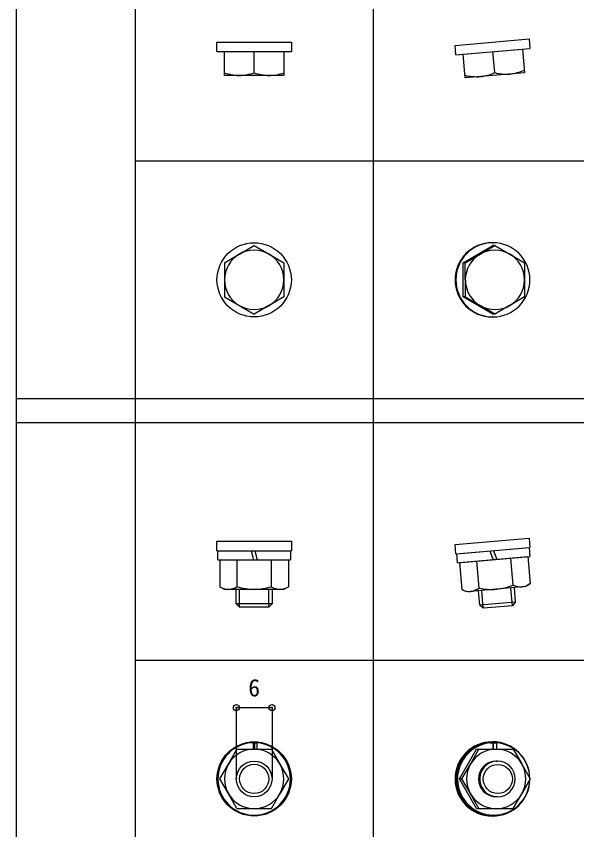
# Model space of a CAD drawing. Units: millimetres, scale not verified. Extents: x -390 to 390, y -260 to 278.
# Drawn here: x -390 to -295.8, y 3.5 to 140.4 of the extents above; entities that cross this region are included whole.
import ezdxf
from ezdxf.enums import TextEntityAlignment as Align

# ---------------------------------------------------------------- set-up
doc = ezdxf.new("R2010")
doc.units = ezdxf.units.MM
doc.header["$LTSCALE"] = 2
doc.header["$PDMODE"] = 32
doc.header["$PDSIZE"] = 1
for name, color, linetype in [('0-0', 3, 'Continuous'), ('0-F', 7, 'Continuous'), ('F-0', 4, 'Continuous')]:
    doc.layers.add(name, color=color, linetype=linetype)
doc.styles.add('ＭＳ ゴシック', font='')
doc.styles.get('ＭＳ ゴシック').set_extended_font_data('MS Gothic')

msp = doc.modelspace()

# ---------------------------------------------------------------- linework, layer by layer
at = {"layer": '0-0'}
for p, q in [((-356.25, 136), (-343.75, 136)), ((-356.25, 134.4), (-356.25, 136)), ((-343.75, 136), (-343.75, 134.4)), ((-316.226, 135.455), (-303.774, 136.545)), ((-303.774, 136.545), (-303.634, 134.951)), ((-356.25, 134.4), (-343.75, 134.4)), ((-355, 130.4), (-355, 134.4)), ((-355, 134.4), (-345, 134.4)), ((-350, 130.846), (-350, 134.4)), ((-345, 134.4), (-345, 130.4)), ((-316.087, 133.861), (-316.226, 135.455)), ((-316.087, 133.861), (-303.634, 134.951)), ((-314.842, 133.97), (-304.88, 134.842)), ((-309.551, 130.866), (-309.861, 134.406)), ((-304.88, 134.842), (-304.531, 130.857)), ((-314.493, 129.986), (-314.842, 133.97)), ((-345, 130.4), (-355, 130.4)), ((-304.531, 130.857), (-314.493, 129.986)), ((-352.478, 100.342), (-350, 101.774)), ((-350, 101.774), (-347.5, 100.33)), ((-314.841, 98.887), (-309.86, 101.774)), ((-311.981, 100.342), (-309.551, 101.774)), ((-310, 102.25), (-309.86, 102.25)), ((-309.551, 101.774), (-309.86, 101.774)), ((-309.551, 101.774), (-307.021, 100.33)), ((-355, 98.887), (-352.519, 100.319)), ((-352.478, 100.342), (-352.519, 100.319)), ((-347.5, 100.33), (-345, 98.887)), ((-314.532, 98.887), (-312.022, 100.319)), ((-311.981, 100.342), (-312.022, 100.319)), ((-307.021, 100.33), (-304.57, 98.887)), ((-345, 98.887), (-345, 93.113)), ((-314.532, 98.887), (-314.841, 98.887)), ((-314.841, 93.113), (-314.841, 98.887)), ((-314.493, 96.007), (-314.532, 98.887)), ((-304.57, 98.887), (-304.531, 96.038)), ((-314.493, 95.991), (-314.532, 93.113)), ((-314.493, 96.007), (-314.493, 95.991)), ((-304.531, 95.96), (-304.57, 93.113)), ((-304.531, 95.96), (-304.531, 96.038)), ((-345, 93.113), (-347.48, 91.681)), ((-309.86, 90.226), (-314.841, 93.113)), ((-314.532, 93.113), (-314.841, 93.113)), ((-314.532, 93.113), (-312.002, 91.67)), ((-304.57, 93.113), (-307.002, 91.681)), ((-347.522, 91.658), (-350, 90.226)), ((-347.522, 91.658), (-347.48, 91.681)), ((-309.551, 90.226), (-312.002, 91.67)), ((-307.042, 91.658), (-309.551, 90.226)), ((-307.042, 91.658), (-307.002, 91.681)), ((-309.86, 89.75), (-310, 89.75)), ((-309.551, 90.226), (-309.86, 90.226)), ((-303.774, 52.545), (-303.634, 50.951)), ((-343.75, 52), (-343.75, 50.4)), ((-316.087, 49.861), (-303.634, 50.951)), ((-315.937, 49.874), (-303.784, 50.938)), ((-303.784, 50.938), (-303.653, 49.443)), ((-356.25, 50.4), (-343.75, 50.4)), ((-356.1, 48.9), (-356.1, 50.4)), ((-356.1, 50.4), (-343.9, 50.4)), ((-350.512, 50.4), (-350.11, 48.9)), ((-349.89, 50.4), (-349.489, 48.9)), ((-343.9, 50.4), (-343.9, 48.9)), ((-315.807, 48.38), (-315.937, 49.874)), ((-315.807, 48.38), (-303.653, 49.443)), ((-315.481, 48.409), (-303.978, 49.415)), ((-310.37, 50.362), (-309.839, 48.902)), ((-309.751, 50.416), (-309.22, 48.956)), ((-303.978, 49.415), (-303.581, 44.879)), ((-356.1, 48.9), (-343.9, 48.9)), ((-355.774, 48.9), (-355.774, 44.346)), ((-355.774, 48.9), (-344.226, 48.9)), ((-352.887, 48.9), (-352.887, 44.347)), ((-347.113, 44.347), (-347.113, 48.9)), ((-344.226, 48.9), (-344.226, 44.346)), ((-315.481, 48.409), (-315.084, 43.872)), ((-312.606, 48.66), (-312.209, 44.125)), ((-306.457, 44.628), (-306.854, 49.163)), ((-355.773, 44.346), (-355.774, 44.346)), ((-355, 43.9), (-355.773, 44.346)), ((-354.33, 43.9), (-355, 43.9)), ((-350.037, 43.9), (-354.33, 43.9)), ((-353, 41.442), (-353, 43.9)), ((-352.458, 40.9), (-352.458, 43.9)), ((-345, 43.9), (-350.037, 43.9)), ((-347.542, 40.9), (-347.542, 43.9)), ((-344.228, 44.346), (-345, 43.9)), ((-315.084, 43.872), (-315.084, 43.872)), ((-314.275, 43.496), (-315.083, 43.873)), ((-309.331, 43.928), (-313.608, 43.554)), ((-304.313, 44.367), (-309.331, 43.928)), ((-306.583, 41.157), (-306.845, 44.145)), ((-303.582, 44.879), (-304.313, 44.367)), ((-313.608, 43.554), (-314.275, 43.496)), ((-312.068, 41.22), (-312.283, 43.669)), ((-311.482, 40.728), (-311.743, 43.717)), ((-352.458, 40.9), (-353, 41.442)), ((-347, 41.442), (-347.542, 40.9)), ((-311.482, 40.728), (-312.068, 41.22)), ((-306.583, 41.157), (-311.482, 40.728)), ((-306.091, 41.743), (-306.583, 41.157)), ((-347.542, 40.9), (-352.458, 40.9)), ((-350.109, 16.999), (-350.109, 18.099)), ((-349.89, 17), (-349.89, 18.099)), ((-349.89, 18.099), (-349.488, 18.079)), ((-349.488, 17), (-349.488, 18.079)), ((-310.37, 18.079), (-309.839, 18.099)), ((-310, 18.25), (-309.86, 18.25)), ((-309.839, 17), (-309.839, 18.099)), ((-309.751, 17), (-309.751, 18.099)), ((-309.751, 18.099), (-309.22, 18.079)), ((-309.22, 17), (-309.22, 18.079)), ((-354.33, 14.501), (-352.887, 17)), ((-352.887, 17), (-347.113, 17)), ((-347.113, 17), (-345.681, 14.519)), ((-315.481, 12), (-312.605, 17)), ((-313.607, 14.501), (-312.209, 17)), ((-312.605, 17), (-306.457, 17)), ((-306.457, 17), (-304.991, 14.519)), ((-355.773, 12), (-354.33, 14.501)), ((-345.681, 14.519), (-345.658, 14.48)), ((-345.658, 14.48), (-344.226, 12)), ((-315.084, 12), (-313.607, 14.501)), ((-309.294, 15), (-309.08, 15)), ((-304.991, 14.519), (-304.968, 14.48)), ((-354.342, 9.521), (-355.773, 12)), ((-344.226, 12), (-345.67, 9.5)), ((-312.605, 7), (-315.481, 12)), ((-315.481, 12), (-315.084, 12)), ((-313.619, 9.521), (-315.084, 12)), ((-354.319, 9.481), (-354.342, 9.521)), ((-352.887, 7), (-354.319, 9.481)), ((-347.113, 7), (-345.67, 9.5)), ((-313.597, 9.481), (-313.619, 9.521)), ((-312.209, 7), (-313.597, 9.481)), ((-309.08, 9), (-309.294, 9)), ((-306.457, 7), (-304.98, 9.5)), ((-352.887, 7), (-347.113, 7)), ((-312.605, 7), (-306.457, 7)), ((-309.86, 5.75), (-310, 5.75)), ((-309.73, 5.9), (-309.86, 5.9))]:
    msp.add_line(p, q, dxfattribs=at)
for points in [[(-355, 98.887), (-355, 93.113), (-350, 90.226)], [(-316.087, 49.861), (-316.226, 51.455), (-303.774, 52.545)], [(-356.25, 50.4), (-356.25, 52), (-343.75, 52)], [(-347, 43.9), (-347, 41.442), (-353, 41.442)], [(-306.305, 44.192), (-306.091, 41.743), (-312.068, 41.22)], [(-304.968, 14.48), (-303.581, 12), (-304.98, 9.5)]]:
    msp.add_lwpolyline(points, dxfattribs=at)
for centre, radius in [((-350, 96), 6.25), ((-350, 12), 6.25), ((-350, 12), 3), ((-350, 12), 2.458), ((-309.032, 11.991), 2.449)]:
    msp.add_circle(centre, radius, dxfattribs=at)
for centre, radius, start, end in [((-352.388, 138.244), 7.845, 250.55, 269.036), ((-352.614, 138.259), 7.859, 270.991, 289.431), ((-347.391, 138.232), 7.832, 250.544, 269.206), ((-347.608, 138.228), 7.829, 270.795, 289.461), ((-312.574, 138.027), 7.845, 255.55, 274.036), ((-312.801, 138.022), 7.859, 275.991, 294.431), ((-307.595, 138.45), 7.832, 255.544, 274.206), ((-307.812, 138.428), 7.829, 275.795, 294.461), ((-309.976, 96), 6.25, 90.218, 269.782), ((-309.837, 96), 6.25, 90.218, 269.782), ((-309.884, 96), 6.25, 270.218, 89.782), ((-350, 96), 5, 120.263, 179.913), ((-350, 96.001), 4.999, 59.991, 119.723), ((-350, 96), 5, 0.441, 59.998), ((-309.489, 96.003), 5.004, 120.412, 179.953), ((-309.512, 96.036), 4.963, 59.881, 119.831), ((-309.534, 96.003), 5.003, 0.399, 59.849), ((-350, 96), 5, 180.097, 239.997), ((-350, 96), 5.001, 300.264, 359.533), ((-309.489, 95.996), 5.003, 180.057, 239.848), ((-309.535, 95.997), 5.005, 300.413, 359.574), ((-350, 95.999), 4.999, 239.991, 299.723), ((-309.512, 95.964), 4.963, 239.881, 299.832), ((-354.229, 46.784), 2.885, 237.648, 267.993), ((-354.431, 46.782), 2.884, 272.006, 302.379), ((-349.876, 54.244), 10.345, 253.08, 269.105), ((-350.124, 54.241), 10.342, 270.908, 286.924), ((-345.566, 46.791), 2.893, 237.655, 267.711), ((-345.776, 46.797), 2.898, 272.334, 302.313), ((-313.758, 46.435), 2.885, 242.648, 272.993), ((-313.959, 46.416), 2.884, 277.006, 307.379), ((-310.072, 54.246), 10.345, 258.08, 274.105), ((-310.319, 54.222), 10.342, 275.908, 291.924), ((-305.128, 47.197), 2.893, 242.655, 272.711), ((-305.339, 47.184), 2.898, 277.334, 307.313), ((-350, 12), 6.1, 91.03, 0), ((-350, 12), 6.1, 0, 85.19), ((-309.976, 12), 6.25, 90.218, 269.782), ((-309.837, 12), 6.25, 90.218, 269.782), ((-309.836, 12.001), 6.101, 95.019, 269.773), ((-309.706, 12), 6.101, 91.246, 269.78), ((-309.872, 12.012), 6.237, 0.789, 89.893), ((-309.743, 12.011), 6.09, 1.156, 85.071), ((-350, 12), 5, 90.433, 149.998), ((-350, 12), 5.001, 30.257, 89.536), ((-309.29, 12.023), 4.978, 90.475, 150.146), ((-309.298, 12.022), 4.979, 30.108, 89.495), ((-350.001, 12), 4.999, 149.991, 209.731), ((-349.999, 12), 4.999, 329.991, 29.731), ((-309.259, 12), 5.016, 150.1, 209.623), ((-309.282, 12), 3.001, 94.392, 265.598), ((-309.074, 12.006), 2.994, 90.109, 180.109), ((-309.294, 12.023), 2.977, 90, 90.356), ((-309.091, 12), 3, 270.218, 89.782), ((-309.328, 12), 5.016, 330.1, 29.623), ((-309.074, 11.995), 2.994, 179.891, 269.891), ((-309.872, 11.988), 6.237, 270.107, 359.211), ((-309.741, 11.988), 6.088, 270.106, 358.857), ((-350, 12.001), 5, 210.256, 269.902), ((-350, 12), 5, 270.11, 329.997), ((-309.29, 11.978), 4.978, 210.107, 269.861), ((-309.294, 11.977), 2.977, 269.642, 270), ((-309.297, 11.978), 4.978, 270.151, 330.147)]:
    msp.add_arc(centre, radius, start, end, dxfattribs=at)
at = {"layer": '0-F'}
for p, q in [((-353, 24), (-347, 24)), ((-353, 24), (-353, 12)), ((-347, 24), (-347, 12))]:
    msp.add_line(p, q, dxfattribs=at)
for p in [(-353, 24), (-347, 24)]:
    msp.add_point(p, dxfattribs=at)
at = {"layer": 'F-0', "color": 6}
for p, q in [((-390, 260), (-390, -260)), ((-370, 260), (-370, -260))]:
    msp.add_line(p, q, dxfattribs=at)
at = {"layer": 'F-0'}
for p, q in [((-330, 260), (-330, -260)), ((-370, 116), (390, 116)), ((-390, 76), (390, 76)), ((-390, 72), (390, 72)), ((-370, 32), (390, 32))]:
    msp.add_line(p, q, dxfattribs=at)

# ---------------------------------------------------------------- texts
at = {"layer": '0-F', "style": 'ＭＳ ゴシック'}
msp.add_text('6', height=2.933, dxfattribs=at).set_placement((-351, 25), align=Align.BOTTOM_LEFT)

doc.saveas('drawing.dxf')
